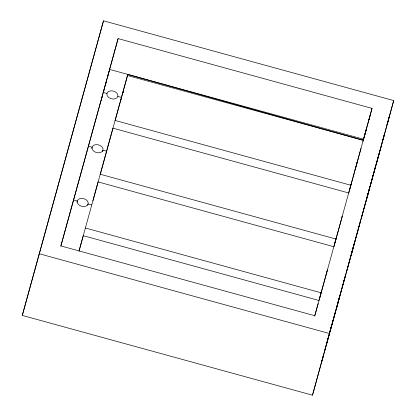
<?xml version="1.0" encoding="UTF-8"?>
<svg xmlns="http://www.w3.org/2000/svg" width="416" height="416" viewBox="0 0 416 416"><rect width="100%" height="100%" fill="white"/><g stroke="black" fill="none" stroke-linecap="round" stroke-linejoin="round"><path stroke-width="0.62" d="M325.52 276.869L325.447 277.15L325.655 276.406M355.217 169.364L355.144 169.64L356.008 166.478M329.872 331.77L330.008 331.308M343.663 281.856L343.585 282.136L344.963 277.113M358.509 228.103L358.436 228.384L358.639 227.625L358.571 227.9M373.355 174.351L373.282 174.626L373.485 173.872L373.417 174.143M340.501 222.643L340.298 223.397L340.371 223.122M364.806 134.815L366.205 129.662L363.854 138.096M369.08 119.179L368.956 119.636L369.158 118.924M323.045 356.756L321.854 361.166L323.726 354.463M337.891 303.004L336.705 307.414L338.572 300.706M367.806 194.709L366.408 199.867L368.758 191.428M368.311 192.769L369.502 188.365L367.63 195.068M382.944 139.802L384.342 134.649L381.992 143.083M387.218 124.166L387.088 124.654L387.296 123.911M379.168 153.322L312.494 395.2L22.287 315.427L103.506 20.8L393.713 100.573L376.834 162.266M103.506 20.8L22.287 315.427M101.234 100.277L102.248 96.574M103.428 92.253L104.104 89.788M105.113 86.086L106.127 82.384M107.817 76.216L108.155 74.984M108.659 73.133L109.335 70.663M60.835 246.23L118.108 38.584L372.039 108.389L363.6 139.235L362.102 139.979L127.509 75.509M76.898 202.223L77.241 200.975L73.611 199.976M91.744 148.47L92.087 147.217L88.457 146.219M87.781 205.213L88.119 203.965A5.642 3.983 15.3 0 0 80.876 198.396A5.642 3.983 15.3 0 0 79.04 205.046A5.642 3.983 15.3 0 0 88.119 203.965L91.749 204.963M102.627 151.46L102.97 150.212A5.642 3.983 15.3 0 0 95.727 144.643A5.642 3.983 15.3 0 0 93.891 151.294A5.642 3.983 15.3 0 0 102.97 150.212L106.6 151.206M79.248 250.333L83.262 235.68L319.056 300.498L321.667 290.883L319.795 297.591M92.945 200.767L98.114 181.922L333.902 246.74L336.513 237.13L334.646 243.838M120.39 101.54L121.066 99.06M122.762 92.862L123.1 91.624M362.965 141.554L363.303 140.317L127.811 74.417L115.128 120.541M326.347 273.972L321.178 292.817L85.384 227.999M326.576 273.057L327.444 269.896L327.236 270.639M341.193 220.22L336.024 239.06L100.235 174.247M341.427 219.3L342.29 216.138L342.082 216.887M356.273 165.547L357.141 162.386L356.933 163.129M352.924 177.819L350.886 185.26L115.097 120.448M353.09 177.211L361.031 148.335M369.236 118.602L370.443 114.218M312.494 395.2L331.37 326.264M324.464 351.556L335.296 312.135M330.086 330.98L330.793 328.416M330.928 327.959L331.791 324.797L331.583 325.541M337.964 302.661L339.804 295.87L337.932 302.578M344.713 278.044L345.582 274.882L345.374 275.626M332.025 324.324L344.484 278.959M359.33 225.207L351.551 253.661L353.423 246.953M359.564 224.286L360.428 221.125L360.22 221.874M346.876 270.572L354.65 242.117L352.784 248.82M361.722 216.819L374.145 171.465M374.41 170.534L375.279 167.372L375.071 168.116M388.216 120.562L388.788 118.466M381.441 145.314L370.552 184.928M387.374 123.588L388.58 119.205M388.877 118.154L389.08 117.4L388.788 118.456M118.108 38.584L60.84 245.924L314.766 315.723L372.039 108.389M78.962 251.243L127.811 74.417M100.266 174.34L112.96 128.17L348.754 192.988L351.364 183.378L349.492 190.081M314.662 316.212L318.136 303.602M326.191 274.466L326.94 271.7M326.362 344.9L393.713 100.573M387.478 123.24L387.956 121.508M355.28 169.161L355.352 168.896M340.428 222.914L340.501 222.648M343.72 281.653L343.793 281.393M109.673 69.43L363.6 139.235M122.283 92.29L123.531 92.633M103.314 92.446L106.943 93.444M117.827 96.434A5.642 3.983 15.3 0 0 110.583 90.865A5.642 3.983 15.3 0 0 108.742 97.516A5.642 3.983 15.3 0 0 117.827 96.434L121.451 97.432M39.166 253.734L329.368 333.512"/></g></svg>
